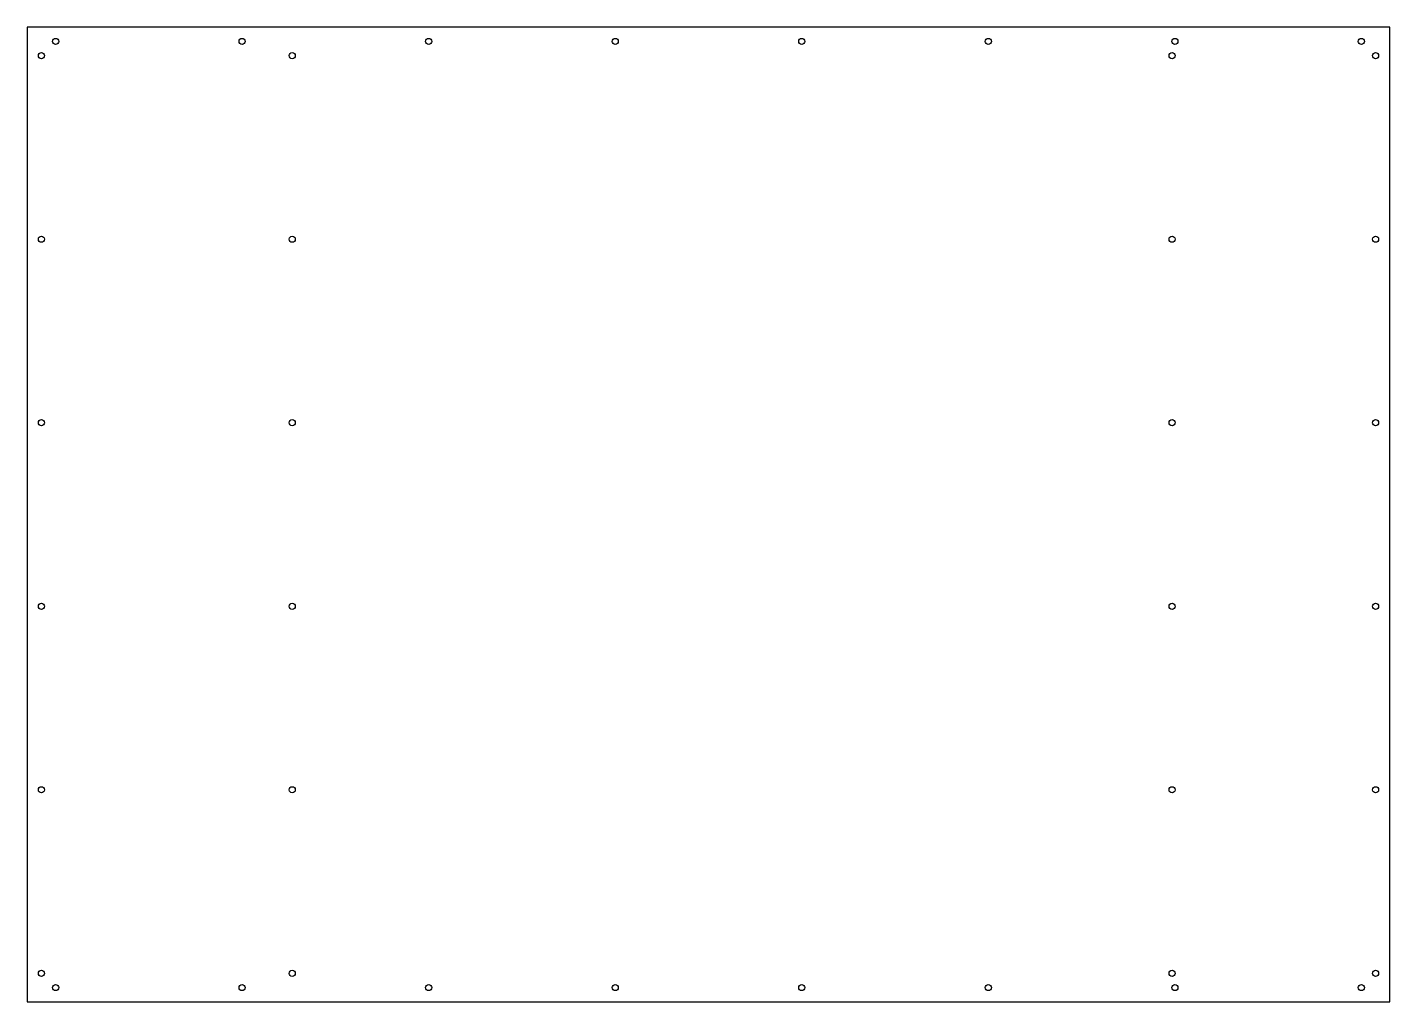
# Model space of a CAD drawing. Header units: millimetres. Extents: x 0 to 1440, y 0 to 1030.
import ezdxf

# ---------------------------------------------------------------- set-up
doc = ezdxf.new("R2010")
doc.units = ezdxf.units.MM
doc.layers.add('CUT', color=7, linetype='Continuous')

msp = doc.modelspace()

# ---------------------------------------------------------------- linework, layer by layer
at = {"layer": 'CUT'}
for p, q in [((0, 1030), (0, 0)), ((1440, 1030), (0, 1030)), ((1440, 0), (1440, 1030)), ((0, 0), (1440, 0))]:
    msp.add_line(p, q, dxfattribs=at)
for centre in [(30, 1015), (227.1, 1015), (424.3, 1015), (621.4, 1015), (818.6, 1015), (1015.7, 1015), (1212.9, 1015), (1410, 1015), (15, 1000), (280, 1000), (1210, 1000), (1425, 1000), (15, 806), (280, 806), (1210, 806), (1425, 806), (15, 612), (280, 612), (1210, 612), (1425, 612), (15, 418), (280, 418), (1210, 418), (1425, 418), (15, 224), (280, 224), (1210, 224), (1425, 224), (15, 30), (280, 30), (1210, 30), (1425, 30), (30, 15), (227.1, 15), (424.3, 15), (621.4, 15), (818.6, 15), (1015.7, 15), (1212.9, 15), (1410, 15)]:
    msp.add_circle(centre, 3.25, dxfattribs=at)

doc.saveas('drawing.dxf')
